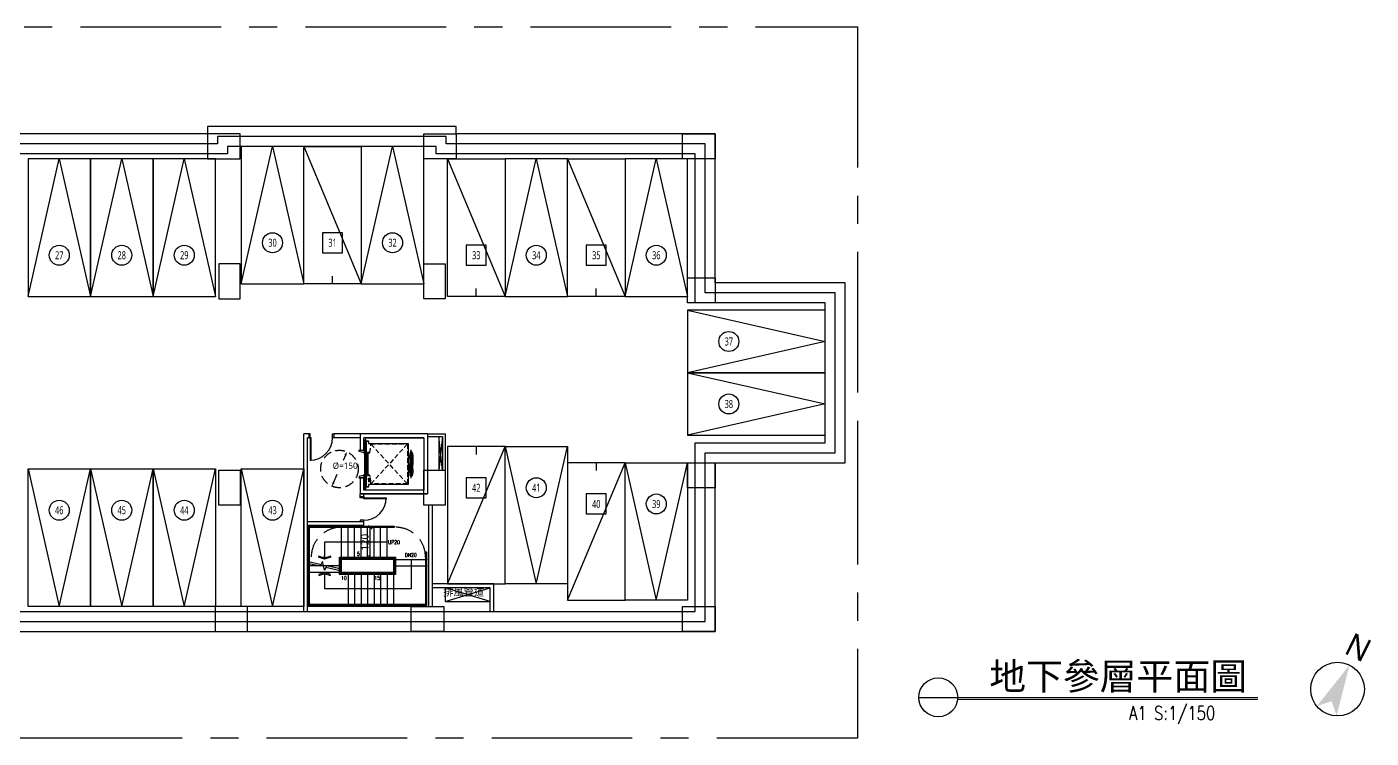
# Model space of a CAD drawing. Header units: millimetres. Extents: x -3377 to 119122, y -22007 to 15479.
# Drawn here: x 15987 to 21364, y 12158 to 15003 of the extents above; entities that cross this region are included whole.
import ezdxf
from ezdxf.enums import TextEntityAlignment as Align

# ---------------------------------------------------------------- set-up
doc = ezdxf.new("R2010")
doc.units = ezdxf.units.MM
doc.header["$LTSCALE"] = 150
doc.header["$MEASUREMENT"] = 0
for name, pattern in [('CENTER', [2, 1.25, -0.25, 0.25, -0.25]), ('CONTINOUS', [0]), ('DIVIDE2', [15.875, 6.35, -3.175, 0, -3.175, 0, -3.175]), ('DOT', [0.25, 0, -0.25]), ('HIDDEN', [0.375, 0.25, -0.125]), ('HIDDEN2', [0.1875, 0.125, -0.0625]), ('HIDDENX2', [0.75, 0.5, -0.25]), ('PHANTOM2', [31.75, 15.875, -3.175, 3.175, -3.175, 3.175, -3.175])]:
    doc.linetypes.add(name, pattern=pattern)
doc.layers.get('0').update_dxf_attribs({"plot": 0})
doc.layers.add('5', color=5, linetype='Continuous', lineweight=13)
for name, color, linetype, plot in [('AREA', 3, 'Continuous', False), ('LABEL', 1, 'Continuous', False), ('S-ARCH', 252, 'Continuous', False)]:
    doc.layers.add(name, color=color, linetype=linetype, plot=plot)
for name, color, linetype in [('BEAM', 251, 'DOT'), ('CENTER', 1, 'CENTER'), ('COL', 1, 'Continuous'), ('DIM1', 7, 'Continuous'), ('Duct', 1, 'Continuous'), ('HIDDEN', 2, 'HIDDEN'), ('OPEN', 4, 'Continuous'), ('OTHER', 4, 'Continuous'), ('PARK', 4, 'Continuous'), ('STAIR', 4, 'Continuous'), ('STAIR3', 7, 'Continuous'), ('TEXT', 2, 'Continuous'), ('WALL', 2, 'Continuous'), ('WALL2', 3, 'Continuous'), ('尺寸標註', 6, 'Continuous'), ('指北針', 7, 'Continuous')]:
    doc.layers.add(name, color=color, linetype=linetype)
doc.styles.add('C1', font='', dxfattribs={"bigfont": 'japanese.shx'})
doc.styles.add('CHINA', font='romans.shx', dxfattribs={"width": 0.8, "bigfont": 'china.shx'})
doc.styles.add('CT', font='')
doc.styles.add('ET', font='simplex.shx', dxfattribs={"width": 0.8})
doc.styles.add('HH', font='')
doc.styles.get('C1').set_extended_font_data('微軟正黑體')
doc.styles.get('CT').set_extended_font_data('DFKai-SB')
doc.styles.get('HH').set_extended_font_data('Microsoft JhengHei')
doc.dimstyles.new('1-1', dxfattribs={"dimtxt": 20, "dimasz": 8, "dimexe": 10, "dimexo": 0, "dimgap": 10, "dimtad": 1, "dimdsep": 46, "dimtxsty": 'C1', "dimblk": 'OBLIQUE', "dimblk1": 'OBLIQUE', "dimblk2": 'ARROW', "dimcen": 10, "dimaunit": 1, "dimadec": 0, "dimazin": 0, "dimtfac": 1, "dimtix": 1, "dimtmove": 2, "dimatfit": 3, "dimldrblk": 'DIMC', "dimfxl": 0, "dimtolj": 1, "dimarcsym": 0})
doc.dimstyles.new('DIMAA', dxfattribs={"dimscale": 100, "dimtxt": 0.25, "dimasz": 0.15, "dimexe": 0.2, "dimexo": 0, "dimgap": 0.09, "dimtad": 1, "dimdec": 4, "dimdsep": 46, "dimtxsty": 'C1', "dimblk": 'ARROW', "dimblk1": 'ARROW', "dimblk2": 'ARROW', "dimsah": 1, "dimcen": 0.5, "dimadec": 4, "dimazin": 0, "dimtfac": 1, "dimtix": 1, "dimtmove": 2, "dimatfit": 3, "dimfxl": 0, "dimtolj": 1, "dimarcsym": 0})

# ---------------------------------------------------------------- blocks, each defined once
blk = doc.blocks.new('_Oblique')
at = {"color": 0, "linetype": 'ByBlock', "lineweight": -2}
blk.add_line((-0.5, -0.5), (0.5, 0.5), dxfattribs=at)
blk = doc.blocks.new('*D153')
at = {"layer": 'DEFPOINTS', "color": 0, "transparency": 16777216}
for p in [(-62.3, 3522.1), (25.8, 3522.1), (-62.3, 3402.1)]:
    blk.add_point(p, dxfattribs=at)
at = {"layer": '尺寸標註', "color": 0, "lineweight": -2, "transparency": 16777216}
for p, q in [((-62.3, 3522.1), (40.8, 3522.1)), ((25.8, 3402.1), (25.8, 3522.1)), ((-62.3, 3402.1), (40.8, 3402.1))]:
    blk.add_line(p, q, dxfattribs=at)
at = {"layer": '尺寸標註', "color": 0, "lineweight": -2, "transparency": 16777216, "xscale": 15, "yscale": 15, "zscale": 15}
for p, rotation in [((25.8, 3522.1), 90), ((25.8, 3402.1), 270)]:
    blk.add_blockref('_Oblique', p, dxfattribs=dict(at, rotation=rotation))
at = {"layer": '尺寸標註', "color": 0, "transparency": 16777216, "insert": (4.2, 3462.1), "char_height": 30, "attachment_point": 5, "rotation": 90, "style": 'C1'}
blk.add_mtext('\\A1;120', dxfattribs=at)
blk = doc.blocks.new('ARROW')
blk.add_solid([(0, 0), (-1, 0.3), (-1, -0.3)])
blk = doc.blocks.new('DIMC')
for p, q in [((-1.5, 0), (1.5, 0)), ((0, -1.5), (0, 1.5))]:
    blk.add_line(p, q)
at = {"color": 3}
blk.add_circle((0, 0), 0.5, dxfattribs=at)
blk = doc.blocks.new('*D155')
at = {"layer": 'DEFPOINTS', "color": 0, "linetype": 'HIDDEN', "transparency": 16777216}
for p in [(-67.5, 3823.7), (-127.4, 3686.2)]:
    blk.add_point(p, dxfattribs=at)
at = {"layer": 'DIM1', "color": 0, "linetype": 'HIDDEN', "lineweight": -2, "transparency": 16777216}
for p, q in [((-73.5, 3810), (-82.4, 3789.5)), ((-121.4, 3700), (-101.6, 3745.5))]:
    blk.add_line(p, q, dxfattribs=at)
at = {"layer": 'DIM1', "color": 0, "linetype": 'HIDDEN', "lineweight": -2, "transparency": 16777216, "xscale": 15, "yscale": 15, "zscale": 15}
for p, rotation in [((-67.5, 3823.7), 66.44036961760712), ((-127.4, 3686.2), 246.4403696176071)]:
    blk.add_blockref('ARROW', p, dxfattribs=dict(at, rotation=rotation))
at = {"layer": 'DIM1', "color": 0, "linetype": 'HIDDEN', "transparency": 16777216, "insert": (-74.4, 3767.5), "char_height": 25, "attachment_point": 5, "rotation": 359.9999, "style": 'C1'}
blk.add_mtext('\\A1;%%c=150', dxfattribs=at)
blk = doc.blocks.new('A$C1C4E4EF5')
at = {"color": 252}
for p, q in [((300.00056, 3885.06769), (300.00056, 3750.06452)), ((315.00056, 3750.06452), (300.00056, 3885.06769)), ((315.00056, 3885.06769), (300.00056, 3750.06452)), ((324.86617, 3280.06773), (324.86617, 3225.06769)), ((324.86617, 3225.06769), (504.99905, 3280.06773)), ((504.99905, 3225.06769), (324.86617, 3280.06773)), ((324.86617, 3225.06769), (504.99905, 3225.06769))]:
    blk.add_line(p, q, dxfattribs=at)
at = {"color": 252, "ltscale": 10}
for p, q in [((1.84861, 3858.06773), (1.84861, 3870.06773)), ((1.84861, 3692.06773), (1.84861, 3670.06773))]:
    blk.add_line(p, q, dxfattribs=at)
at = {"color": 252, "linetype": 'HIDDEN2'}
for p, q in [((174.49861, 3855.06773), (28.49861, 3695.06774)), ((174.49861, 3695.06774), (28.49861, 3855.06773))]:
    blk.add_line(p, q, dxfattribs=at)
at = {"color": 252, "ltscale": 10}
for points in [[(-0.00139, 3831.56773), (-0.00139, 3830.06773), (1.19861, 3824.46773), (2.19861, 3824.46773), (2.19861, 3820.06773), (-2.80139, 3820.06773), (-2.80139, 3823.96773), (-2.80139, 3821.06773), (-18.00139, 3825.06773), (-18.00139, 3831.56773), (-18.00139, 3830.06773), (-15.00139, 3830.06773), (-15.00139, 3831.56773), (-15.00139, 3830.06773), (-0.00139, 3830.06773)], [(7.79861, 3775.06773), (7.79861, 3776.86773), (6.69861, 3776.86773), (6.69861, 3821.56773), (2.69861, 3821.56773), (2.69861, 3728.56774), (6.69861, 3728.56774), (6.69861, 3773.26773), (7.79861, 3773.26773), (7.79861, 3775.06773)], [(194.99861, 3818.06773), (184.99861, 3818.06773), (194.99861, 3732.06774), (184.99861, 3818.06773), (194.99861, 3818.06773), (194.99861, 3732.06774), (184.99861, 3732.06774), (184.99861, 3818.06773), (184.99861, 3732.06774), (194.99861, 3818.06773)], [(-0.00139, 3718.56773), (-0.00139, 3720.06773), (1.19861, 3725.66773), (2.19861, 3725.66773), (2.19861, 3730.06773), (-2.80139, 3730.06773), (-2.80139, 3726.16773), (-2.80139, 3729.06773), (-18.00139, 3725.06773), (-18.00139, 3718.56773), (-18.00139, 3720.06773), (-15.00139, 3720.06773), (-15.00139, 3718.56773), (-15.00139, 3720.06773), (-0.00139, 3720.06773)]]:
    blk.add_lwpolyline(points, dxfattribs=at)
at = {"color": 252, "linetype": 'DIVIDE2'}
for points in [[(1.02861, 3724.8744), (1.02861, 3682.56773), (7.02861, 3682.56773), (7.02861, 3867.56773), (1.02861, 3867.56773), (1.02861, 3825.26107)], [(19.09861, 3692.56774), (19.09861, 3682.16773), (10.49861, 3682.16773), (10.49861, 3867.96773), (19.09861, 3867.96773), (19.09861, 3857.56773)]]:
    blk.add_lwpolyline(points, dxfattribs=at)
at = {"color": 252, "ltscale": 10}
for points in [[(5.52861, 3858.06773), (5.52861, 3870.06773), (1.52861, 3870.06773), (1.52861, 3858.06773)], [(17.99861, 3728.56773), (17.99861, 3821.56773), (14.19861, 3821.56773), (14.19861, 3728.56773)], [(5.52861, 3692.06773), (5.52861, 3680.06773), (1.52861, 3680.06773), (1.52861, 3692.06773)]]:
    blk.add_lwpolyline(points, close=True, dxfattribs=at)
at = {"color": 252, "linetype": 'PHANTOM2'}
blk.add_lwpolyline([(7.49861, 3687.56773), (7.49861, 3862.56773), (2.19861, 3862.56773), (2.19861, 3687.56773)], close=True, dxfattribs=at)
blk.add_lwpolyline([(10.49861, 3775.06773), (10.49861, 3866.56773), (18.49861, 3866.56773), (18.49861, 3857.56773), (176.99861, 3857.56773), (176.99861, 3692.56774), (18.49861, 3692.56774), (18.49861, 3683.56773), (10.49861, 3683.56773), (10.49861, 3775.06773)], dxfattribs=at)
at = {"color": 252, "linetype": 'HIDDEN2'}
for points in [[(18.49861, 3823.06773), (18.49861, 3820.06773), (24.49861, 3820.06773), (28.49861, 3855.06773), (174.49861, 3855.06773), (174.49861, 3695.06774), (28.49861, 3695.06774), (24.49861, 3730.06773), (18.49861, 3730.06773), (18.49861, 3727.06773)], [(20.45475, 3703.67823), (26.91457, 3704.39986), (18.78944, 3718.5855), (26.91457, 3704.39986), (20.45475, 3703.67823), (18.78944, 3718.5855), (25.24926, 3719.30714), (26.91457, 3704.39986), (25.24926, 3719.30714), (20.45475, 3703.67823)], [(25.24926, 3719.30714), (25.16599, 3720.0525), (25.6629, 3720.10801), (27.49474, 3703.71001), (26.99783, 3703.6545), (26.91457, 3704.39986)]]:
    blk.add_lwpolyline(points, dxfattribs=at)
at = {"color": 252, "ltscale": 10}
for points in [[(185.99861, 3818.51773), (193.99861, 3818.51773), (193.99861, 3821.86773), (192.49861, 3823.36773), (191.09861, 3823.36773), (191.09861, 3819.76773, -0.4142135624), (190.89861, 3819.56773), (189.09861, 3819.56773, -0.4142135624), (188.89861, 3819.76773), (188.89861, 3823.36773), (187.49861, 3823.36773), (185.99861, 3821.86773), (185.99861, 3818.06773), (193.99861, 3818.06773), (193.99861, 3818.51773)], [(185.99861, 3731.61773), (193.99861, 3731.61773), (193.99861, 3728.26773), (192.49861, 3726.76773), (191.09861, 3726.76773), (191.09861, 3730.36773, 0.4142135624), (190.89861, 3730.56773), (189.09861, 3730.56773, 0.4142135624), (188.89861, 3730.36773), (188.89861, 3726.76773), (187.49861, 3726.76773), (185.99861, 3728.26773), (185.99861, 3732.06773), (193.99861, 3732.06773), (193.99861, 3731.61773)]]:
    blk.add_lwpolyline(points, format="xyb", dxfattribs=at)
for centre in [(3.32861, 3866.56773), (3.32861, 3866.56773), (3.32861, 3861.56773), (3.32861, 3861.56773), (3.32861, 3688.56773), (3.32861, 3688.56773), (3.32861, 3683.56773), (3.32861, 3683.56773)]:
    blk.add_circle(centre, 0.425, dxfattribs=at)
at = {"color": 252, "linetype": 'HIDDENX2'}
for centre, start, end in [((-90.28571, 3402.07537), 89.38605116, 179.89344953), ((127.00012, 3402.06769), 0, 90)]:
    blk.add_arc(centre, 120, start, end, dxfattribs=at)
at = {"layer": '5', "color": 252, "linetype": 'Continuous'}
blk.add_lwpolyline([(2375.13549, 2832.46359), (3575.86407, 2832.46359)], dxfattribs=at)
at = {"layer": 'AREA', "color": 252}
blk.add_lwpolyline([(-584.99944, 5055.06769), (-1835.22855, 5055.06769, 1.444325546), (-2553.35116, 3145.06773), (-1476.21337, 3145.06773), (1365.00056, 3145.06773), (1365.00056, 3820.06773), (1885.00056, 3820.06773), (1885.00056, 4460.06773), (1365.00056, 4460.06773), (1365.00056, 5055.06769), (330.00099, 5055.06769), (330.00099, 5085.06773), (-584.99944, 5085.06773)], format="xyb", close=True, dxfattribs=at)
at = {"layer": 'BEAM', "color": 252, "linetype": 'HIDDEN'}
blk.add_line((7.49861, 3880.06773), (7.49861, 3670.06773), dxfattribs=at)
at = {"layer": 'CENTER', "color": 252}
blk.add_line((189.99861, 3717.99085), (189.99861, 3832.14462), dxfattribs=at)
at = {"layer": 'COL', "color": 252}
for points in [[(-494.99988, 5095.06769), (-624.99988, 5095.06769), (-624.99988, 4995.06769), (-494.99988, 4995.06769)], [(-494.99988, 5095.06769), (-624.99988, 5095.06769), (-624.99988, 4995.06769), (-494.99988, 4995.06769)], [(240.00056, 5095.06769), (370.00056, 5095.06769), (370.00056, 4995.06769), (240.00056, 4995.06769)], [(240.00056, 5095.06769), (370.00056, 5095.06769), (370.00056, 4995.06769), (240.00056, 4995.06769)], [(1275.00056, 5095.06769), (1405.00056, 5095.06769), (1405.00056, 4995.06769), (1275.00056, 4995.06769)], [(1275.00056, 5095.06769), (1405.00056, 5095.06769), (1405.00056, 4995.06769), (1275.00056, 4995.06769)], [(-494.99944, 4575.06769), (-579.99944, 4575.06769), (-579.99944, 4435.06769), (-494.99944, 4435.06769)], [(-494.99944, 4575.06769), (-579.99944, 4575.06769), (-579.99944, 4435.06769), (-494.99944, 4435.06769)], [(240.00056, 4575.06769), (325.00056, 4575.06769), (325.00056, 4435.06769), (240.00056, 4435.06769)], [(240.00056, 4575.06769), (325.00056, 4575.06769), (325.00056, 4435.06769), (240.00056, 4435.06769)], [(1295.00056, 4520.06769), (1405.00056, 4520.06769), (1405.00056, 4420.06769), (1295.00056, 4420.06769)], [(1295.00056, 4520.06769), (1405.00056, 4520.06769), (1405.00056, 4420.06769), (1295.00056, 4420.06769)], [(1295.00056, 3780.06769), (1405.00056, 3780.06769), (1405.00056, 3680.06769), (1295.00056, 3680.06769)], [(1295.00056, 3780.06769), (1405.00056, 3780.06769), (1405.00056, 3680.06769), (1295.00056, 3680.06769)], [(-579.99944, 3750.06769), (-494.99944, 3750.06769), (-494.99944, 3610.06769), (-579.99944, 3610.06769)], [(-579.99944, 3750.06769), (-494.99944, 3750.06769), (-494.99944, 3610.06769), (-579.99944, 3610.06769)], [(240.00056, 3750.06452), (325.00056, 3750.06452), (325.00056, 3610.06769), (240.00056, 3610.06769)], [(240.00056, 3750.06452), (325.00056, 3750.06452), (325.00056, 3610.06769), (240.00056, 3610.06769)], [(-464.99944, 3205.06769), (-594.99944, 3205.06769), (-594.99944, 3105.06769), (-464.99944, 3105.06769)], [(-464.99944, 3205.06769), (-594.99944, 3205.06769), (-594.99944, 3105.06769), (-464.99944, 3105.06769)], [(190.00056, 3205.06769), (320.00056, 3205.06769), (320.00056, 3105.06769), (190.00056, 3105.06769)], [(190.00056, 3205.06769), (320.00056, 3205.06769), (320.00056, 3105.06769), (190.00056, 3105.06769)], [(1275.00056, 3205.06769), (1405.00056, 3205.06769), (1405.00056, 3105.06769), (1275.00056, 3105.06769)], [(1275.00056, 3205.06769), (1405.00056, 3205.06769), (1405.00056, 3105.06769), (1275.00056, 3105.06769)]]:
    blk.add_lwpolyline(points, close=True, dxfattribs=at)
at = {"layer": 'DIM1', "color": 252, "linetype": 'HIDDEN'}
blk.add_circle((-97.46505, 3754.98538), 75, dxfattribs=at)
at = {"layer": 'Duct', "color": 252, "linetype": 'CENTER', "ltscale": 3}
blk.add_lwpolyline([(-3833.34827, 2678.58322), (-3833.33658, 3935.80479), (-3833.35435, 5523.29731), (1974.90056, 5523.16769), (1974.38145, 3935.7173), (1973.96685, 2678.58322), (-1007.81985, 2678.58611)], close=True, dxfattribs=at)
at = {"layer": 'HIDDEN', "color": 252}
blk.add_lwpolyline([(196.49861, 3810.56773), (196.49861, 3739.56773, -0.4142135624), (195.99861, 3739.06773), (194.55111, 3739.06773, 0.3853135861), (194.05359, 3738.61749), (193.59364, 3734.01798, -0.3853135861), (193.09612, 3733.56773), (186.90111, 3733.56773, -0.3853135861), (186.40359, 3734.01798), (185.94364, 3738.61749, 0.3853135861), (185.44612, 3739.06773), (183.99861, 3739.06773, -0.4142135624), (183.49861, 3739.56773), (183.49861, 3810.56773, -0.4142135624), (183.99861, 3811.06773), (185.44612, 3811.06773, 0.3853135861), (185.94364, 3811.51798), (186.40359, 3816.11749, -0.3853135861), (186.90111, 3816.56773), (193.09612, 3816.56773, -0.3853135861), (193.59364, 3816.11749), (194.05359, 3811.51798, 0.3853135861), (194.55111, 3811.06773), (195.99861, 3811.06773, -0.4142135624), (196.49861, 3810.56773, -1)], format="xyb", dxfattribs=at)
at = {"layer": 'LABEL', "color": 252}
blk.add_lwpolyline([(2219.75563, 2841.59945), (3575.86407, 2841.59945)], dxfattribs=at)
at = {"layer": 'LABEL', "color": 252, "linetype": 'Continuous'}
blk.add_arc((2297.51568, 2841.59945), 77.76005, 180.0000015, 179.9999985, dxfattribs=at)
at = {"layer": 'OPEN', "color": 252, "linetype": 'Continuous'}
for p, q in [((-215.00139, 3895.06773), (-220.00139, 3895.06773)), ((-220.00139, 3880.06773), (-215.00139, 3880.06773)), ((-215.00139, 3880.06773), (-215.00139, 3895.06773)), ((-215.00139, 3880.06773), (-215.00139, 3790.06773)), ((-210.00139, 3880.06773), (-215.00139, 3880.06773)), ((-210.00139, 3790.06773), (-210.00139, 3880.06773)), ((-125.00139, 3880.06773), (-125.00139, 3895.06773)), ((-125.00139, 3895.06773), (-120.00139, 3895.06773)), ((-120.00139, 3880.06773), (-125.00139, 3880.06773)), ((-215.00139, 3790.06773), (-210.00139, 3790.06773)), ((-14.99988, 3640.06808), (-14.99988, 3645.06808)), ((0.00012, 3640.06808), (-14.99988, 3640.06808)), ((0.00012, 3645.06808), (0.00012, 3640.06808)), ((0.00012, 3640.06808), (90.00012, 3640.06808)), ((0.00012, 3635.06808), (0.00012, 3640.06808)), ((90.00012, 3635.06808), (0.00012, 3635.06808)), ((90.00012, 3640.06808), (90.00012, 3635.06808)), ((0.00012, 3550.06808), (-14.99988, 3550.06808)), ((-14.99988, 3550.06808), (-14.99988, 3545.06808)), ((0.00012, 3545.06808), (0.00012, 3550.06808))]:
    blk.add_line(p, q, dxfattribs=at)
for centre in [(-215.00139, 3880.06773), (0.00012, 3640.06808)]:
    blk.add_arc(centre, 90, 270, 0, dxfattribs=at)
at = {"layer": 'OTHER', "color": 252}
for p, q in [((-224.99988, 3386.26717), (-170.49844, 3373.32035)), ((-88.99988, 3346.71524), (-151.38621, 3360.80307))]:
    blk.add_line(p, q, dxfattribs=at)
blk.add_lwpolyline([(-88.99988, 3354.91667), (-147.86826, 3368.21009), (-156.66313, 3349.69253), (-165.22152, 3385.07041), (-174.01639, 3365.91333), (-224.99988, 3377.42621)], dxfattribs=at)
at = {"layer": 'PARK', "color": 252}
for p, q in [((-239.99944, 5045.06769), (-9.99944, 4495.06769)), ((335.00056, 4995.06769), (565.00056, 4445.06769)), ((815.00056, 4995.06769), (1045.00056, 4445.06769)), ((-124.99944, 4495.06769), (-124.99944, 4526.5664)), ((450.00056, 4445.06769), (450.00056, 4476.5664)), ((930.00056, 4445.06769), (930.00056, 4476.5664)), ((335.00056, 3295.06769), (565.00056, 3845.06769)), ((450.00056, 3845.06769), (450.00056, 3813.56897)), ((815.00056, 3230.06769), (1045.00056, 3780.06769)), ((930.00056, 3780.06769), (930.00056, 3748.56897))]:
    blk.add_line(p, q, dxfattribs=at)
for points in [[(-489.99944, 4495.06769), (-239.99944, 4495.06769), (-239.99944, 5045.06769), (-489.99944, 5045.06769), (-489.99944, 4495.06769), (-364.99944, 5045.06769), (-239.99944, 4495.06769)], [(-9.99944, 4495.06769), (-239.99944, 4495.06769), (-239.99944, 5045.06769), (-9.99944, 5045.06769), (-9.99944, 4495.06769), (-124.99944, 4495.06769), (-239.99944, 4495.06769)], [(-9.99944, 4495.06769), (240.00056, 4495.06769), (240.00056, 5045.06769), (-9.99944, 5045.06769), (-9.99944, 4495.06769), (115.00056, 5045.06769), (240.00056, 4495.06769)], [(-1342.99944, 4445.06773), (-1092.99944, 4445.06773), (-1092.99944, 4995.06773), (-1342.99944, 4995.06773), (-1342.99944, 4445.06773), (-1217.99944, 4995.06773), (-1092.99944, 4445.06773)], [(-1092.99944, 4445.06773), (-842.99944, 4445.06773), (-842.99944, 4995.06773), (-1092.99944, 4995.06773), (-1092.99944, 4445.06773), (-967.99944, 4995.06773), (-842.99944, 4445.06773)], [(-842.99944, 4445.06773), (-592.99944, 4445.06773), (-592.99944, 4995.06773), (-842.99944, 4995.06773), (-842.99944, 4445.06773), (-717.99944, 4995.06773), (-592.99944, 4445.06773)], [(565.00056, 4445.06769), (335.00056, 4445.06769), (335.00056, 4995.06769), (565.00056, 4995.06769), (565.00056, 4445.06769), (450.00056, 4445.06769), (335.00056, 4445.06769)], [(565.00056, 4445.06769), (815.00056, 4445.06769), (815.00056, 4995.06769), (565.00056, 4995.06769), (565.00056, 4445.06769), (690.00056, 4995.06769), (815.00056, 4445.06769)], [(1045.00056, 4445.06769), (815.00056, 4445.06769), (815.00056, 4995.06769), (1045.00056, 4995.06769), (1045.00056, 4445.06769), (930.00056, 4445.06769), (815.00056, 4445.06769)], [(1045.00056, 4445.06769), (1295.00056, 4445.06769), (1295.00056, 4995.06769), (1045.00056, 4995.06769), (1045.00056, 4445.06769), (1170.00056, 4995.06769), (1295.00056, 4445.06769)], [(1295.00056, 4390.06773), (1295.00056, 4140.06773), (1845.00056, 4140.06773), (1845.00056, 4390.06773), (1295.00056, 4390.06773), (1845.00056, 4265.06773), (1295.00056, 4140.06773)], [(1295.00056, 4140.06773), (1295.00056, 3890.06773), (1845.00056, 3890.06773), (1845.00056, 4140.06773), (1295.00056, 4140.06773), (1845.00056, 4015.06773), (1295.00056, 3890.06773)], [(565.00056, 3845.06769), (335.00056, 3845.06769), (335.00056, 3295.06769), (565.00056, 3295.06769), (565.00056, 3845.06769), (450.00056, 3845.06769), (335.00056, 3845.06769)], [(565.00056, 3845.06769), (815.00056, 3845.06769), (815.00056, 3295.06769), (565.00056, 3295.06769), (565.00056, 3845.06769), (690.00056, 3295.06769), (815.00056, 3845.06769)], [(1045.00056, 3780.06769), (815.00056, 3780.06769), (815.00056, 3230.06769), (1045.00056, 3230.06769), (1045.00056, 3780.06769), (930.00056, 3780.06769), (815.00056, 3780.06769)], [(1045.00056, 3780.06769), (1295.00056, 3780.06769), (1295.00056, 3230.06769), (1045.00056, 3230.06769), (1045.00056, 3780.06769), (1170.00056, 3230.06769), (1295.00056, 3780.06769)], [(-1342.99944, 3755.06773), (-1092.99944, 3755.06773), (-1092.99944, 3205.06773), (-1342.99944, 3205.06773), (-1342.99944, 3755.06773), (-1217.99944, 3205.06773), (-1092.99944, 3755.06773)], [(-1092.99944, 3755.06773), (-842.99944, 3755.06773), (-842.99944, 3205.06773), (-1092.99944, 3205.06773), (-1092.99944, 3755.06773), (-967.99944, 3205.06773), (-842.99944, 3755.06773)], [(-842.99944, 3755.06773), (-592.99944, 3755.06773), (-592.99944, 3205.06773), (-842.99944, 3205.06773), (-842.99944, 3755.06773), (-717.99944, 3205.06773), (-592.99944, 3755.06773)], [(-489.99944, 3755.06773), (-239.99944, 3755.06773), (-239.99944, 3205.06773), (-489.99944, 3205.06773), (-489.99944, 3755.06773), (-364.99944, 3205.06773), (-239.99944, 3755.06773)]]:
    blk.add_lwpolyline(points, dxfattribs=at)
at = {"layer": 'PARK', "color": 252, "linetype": 'Continuous'}
for points in [[(-164.99944, 4620.06769), (-84.99944, 4620.06769), (-84.99944, 4700.06769), (-164.99944, 4700.06769)], [(410.00056, 4570.06769), (490.00056, 4570.06769), (490.00056, 4650.06769), (410.00056, 4650.06769)], [(890.00056, 4570.06769), (970.00056, 4570.06769), (970.00056, 4650.06769), (890.00056, 4650.06769)], [(410.00056, 3640.06769), (490.00056, 3640.06769), (490.00056, 3720.06769), (410.00056, 3720.06769)], [(890.00056, 3575.06769), (970.00056, 3575.06769), (970.00056, 3655.06769), (890.00056, 3655.06769)]]:
    blk.add_lwpolyline(points, close=True, dxfattribs=at)
at = {"layer": 'PARK', "color": 252}
for centre in [(-364.99944, 4660.06769), (115.00056, 4660.06769), (-1217.99944, 4610.06773), (-967.99944, 4610.06773), (-717.99944, 4610.06773), (690.00056, 4610.06769), (1170.00056, 4610.06769), (1460.00056, 4265.06773), (1460.00056, 4015.06773), (690.00056, 3680.06769), (-1217.99944, 3590.06773), (-967.99944, 3590.06773), (-717.99944, 3590.06773), (-364.99944, 3590.06773), (1170.00056, 3615.06769)]:
    blk.add_circle(centre, 40, dxfattribs=at)
at = {"layer": 'STAIR', "color": 252, "linetype": 'CONTINOUS'}
for p, q in [((-88.99988, 3402.06769), (-88.99988, 3522.06808)), ((-62.99988, 3402.06769), (-62.99988, 3522.06808)), ((-36.99988, 3402.06769), (-36.99988, 3522.06808)), ((-10.99988, 3402.06769), (-10.99988, 3522.06808)), ((15.00012, 3402.06769), (15.00012, 3522.06808)), ((41.00012, 3402.06769), (41.00012, 3522.06808)), ((67.00012, 3402.06769), (67.00012, 3522.06808)), ((93.00012, 3402.06769), (93.00012, 3522.06808)), ((123.00012, 3522.06808), (123.00012, 3526.06808)), ((119.00012, 3393.42816), (247.00012, 3393.42816)), ((247.00012, 3424.06769), (251.00012, 3424.06769)), ((251.00012, 3394.06769), (255.00012, 3394.06769)), ((119.00012, 3367.42816), (247.00012, 3367.42816)), ((251.00012, 3367.42816), (255.00012, 3367.42816)), ((-62.99988, 3333.06813), (-62.99988, 3205.06773)), ((-36.99988, 3333.06813), (-36.99988, 3205.06773)), ((-10.99988, 3333.06813), (-10.99988, 3205.06773)), ((15.00012, 3333.06813), (15.00012, 3205.06773)), ((41.00012, 3333.06813), (41.00012, 3205.06773)), ((67.00012, 3333.06813), (67.00012, 3205.06773)), ((93.00012, 3333.06813), (93.00012, 3205.06773)), ((119.00012, 3333.06813), (119.00012, 3205.06773))]:
    blk.add_line(p, q, dxfattribs=at)
for points in [[(251.00012, 3424.06769), (251.00012, 3209.06773), (-220.99988, 3209.06773), (-220.99988, 3526.06808), (123.00012, 3526.06808)], [(247.00012, 3424.06769), (247.00012, 3213.06773), (-216.99988, 3213.06773), (-216.99988, 3522.06808), (123.00012, 3522.06808)], [(-220.99988, 3376.52295), (-220.99988, 3209.06773), (251.00012, 3209.06773), (251.00012, 3424.06769)], [(-96.99988, 3367.06813), (-216.99988, 3367.06813)], [(-96.99988, 3341.06813), (-216.99988, 3341.06813)]]:
    blk.add_lwpolyline(points, dxfattribs=at)
for points in [[(-96.99988, 3402.06769), (127.00012, 3402.06769), (127.00012, 3333.06813), (-96.99988, 3333.06813)], [(-92.99988, 3398.06769), (123.00012, 3398.06769), (123.00012, 3337.06813), (-92.99988, 3337.06813)], [(-88.99988, 3394.06769), (119.00012, 3394.06769), (119.00012, 3341.06813), (-88.99988, 3341.06813)]]:
    blk.add_lwpolyline(points, close=True, dxfattribs=at)
at = {"layer": 'STAIR3', "color": 252}
for p, q in [((-156.99988, 3398.70765), (-156.99988, 3408.70765)), ((-156.99988, 3336.06813), (-156.99988, 3326.06813)), ((190.00012, 3205.06773), (-225.00032, 3205.06773))]:
    blk.add_line(p, q, dxfattribs=at)
for points in [[(93.00012, 3462.06788), (-156.99988, 3462.06788), (-156.99988, 3393.70765)], [(-132.20661, 3406.76348), (-156.99988, 3398.70765), (-181.79315, 3406.76348)], [(-132.20661, 3401.76348), (-156.99988, 3393.70765), (-181.79315, 3401.76348)], [(-156.99988, 3341.06813), (-156.99988, 3277.06793), (191.18346, 3277.06793), (191.18346, 3393.42816)], [(-132.20661, 3333.01231), (-156.99988, 3341.06813), (-181.79315, 3333.01231)], [(-132.20661, 3328.01231), (-156.99988, 3336.06813), (-181.79315, 3328.01231)]]:
    blk.add_lwpolyline(points, dxfattribs=at)
at = {"layer": 'WALL', "color": 252}
for p, q in [((-240.00139, 3185.06773), (-240.00139, 3895.06773)), ((-220.00139, 3895.06773), (-240.00139, 3895.06773)), ((-225.00139, 3185.06773), (-225.00139, 3880.06773)), ((-220.00139, 3880.06773), (-225.00139, 3880.06773)), ((-220.00139, 3895.06773), (-220.00139, 3880.06773)), ((-15.00139, 3895.06773), (-120.00139, 3895.06773)), ((-120.00139, 3895.06773), (-120.00139, 3880.06773)), ((-15.00139, 3880.06773), (-120.00139, 3880.06773)), ((254.99905, 3895.06773), (-15.00139, 3895.06773)), ((-15.00139, 3895.06773), (-15.00139, 3830.06773)), ((-0.00139, 3830.06773), (-0.00139, 3880.06773)), ((239.99905, 3880.06773), (-0.00139, 3880.06773)), ((14.99861, 3880.06773), (239.99905, 3880.06773)), ((14.99861, 3880.06773), (239.99905, 3880.06773)), ((239.99905, 3880.06773), (239.99905, 3670.06773)), ((254.99905, 3895.06773), (254.99905, 3655.06773)), ((-15.00139, 3830.06773), (-0.00139, 3830.06773)), ((-0.00139, 3720.06773), (-15.00139, 3720.06773)), ((-15.00139, 3720.06773), (-15.00139, 3655.06773)), ((-0.00139, 3670.06773), (-0.00139, 3720.06773)), ((239.99905, 3670.06773), (-0.00139, 3670.06773)), ((-15.00139, 3655.06773), (254.99905, 3655.06773)), ((254.99905, 3655.06773), (-15.00139, 3655.06773)), ((-14.99988, 3645.06808), (-15.00095, 3655.06769)), ((-14.99988, 3645.06808), (0.00012, 3645.06808)), ((0.00012, 3645.06808), (-0.00095, 3655.06769)), ((260.00012, 3205.06773), (260.00012, 3610.06773)), ((275.00012, 3205.06773), (275.00012, 3610.06773)), ((-224.99988, 3545.06808), (0.00012, 3545.06808)), ((-224.99988, 3530.06808), (0.00012, 3530.06808)), ((0.00012, 3530.06808), (0.00012, 3545.06808))]:
    blk.add_line(p, q, dxfattribs=at)
for points in [[(-624.99944, 5095.06769), (-1820.3436, 5095.06769, 1.4340276531), (-2553.35116, 3105.06773), (-1476.21337, 3105.06773), (1405.00056, 3105.06773), (1405.00056, 3780.06773), (1925.00056, 3780.06773), (1925.00056, 4500.06773), (1405.00056, 4500.06773), (1405.00056, 5095.06769), (370.00099, 5095.06769), (370.00099, 5125.06773), (-624.99944, 5125.06773)], [(-544.99944, 5015.06769), (-1850.42863, 5015.06769, 1.4553440854), (-2553.35116, 3185.06773), (-1476.21337, 3185.06773), (1325.00056, 3185.06773), (1325.00056, 3860.06773), (1845.00056, 3860.06773), (1845.00056, 4420.06773), (1325.00056, 4420.06773), (1325.00056, 5015.06769), (290.00099, 5015.06769), (290.00099, 5045.06773), (-544.99944, 5045.06773)]]:
    blk.add_lwpolyline(points, format="xyb", close=True, dxfattribs=at)
for points in [[(519.99905, 3185.06769), (519.99905, 3295.06773), (275.00012, 3295.06773)], [(504.99905, 3185.06769), (504.99905, 3280.06773), (275.00012, 3280.06773)]]:
    blk.add_lwpolyline(points, dxfattribs=at)
at = {"layer": 'WALL2', "color": 252}
for points in [[(255.00056, 3895.06769), (325.00056, 3895.06769), (325.00056, 3750.06452)], [(255.00056, 3885.06769), (315.00056, 3885.06769), (315.00056, 3750.06452)]]:
    blk.add_lwpolyline(points, dxfattribs=at)
at = {"layer": '指北針', "color": 252}
blk.add_circle((3894.66967, 2874.54418), 107.44946, dxfattribs=at)
for points in [[(3870.79991, 2826.4133), (3811.55232, 2806.44944), (3942.40925, 2970.8059)], [(3942.40925, 2970.8059), (3890.76378, 2767.16571), (3870.79991, 2826.4133)]]:
    blk.add_solid(points, dxfattribs=at)
at = {"layer": 'PARK', "color": 252, "style": 'C1', "width": 0.7}
for s, p in [('27', (-1217.99944, 4610.06773)), ('28', (-967.99944, 4610.06773)), ('29', (-717.99944, 4610.06773)), ('30', (-364.99944, 4660.06769)), ('31', (-124.99944, 4660.06769)), ('32', (115.00056, 4660.06769)), ('33', (450.00056, 4610.06769)), ('34', (690.00056, 4610.06769)), ('35', (930.00056, 4610.06769)), ('36', (1170.00056, 4610.06769)), ('37', (1460.00056, 4265.06773)), ('38', (1460.00056, 4015.06773)), ('42', (450.00056, 3680.06769)), ('41', (690.00056, 3680.06769)), ('46', (-1217.99944, 3590.06773)), ('45', (-967.99944, 3590.06773)), ('44', (-717.99944, 3590.06773)), ('43', (-364.99944, 3590.06773)), ('40', (930.00056, 3615.06769)), ('39', (1170.00056, 3615.06769))]:
    blk.add_text(s, height=32, dxfattribs=at).set_placement(p, align=Align.MIDDLE)
at = {"layer": 'TEXT', "color": 252, "style": 'CHINA', "width": 0.8}
for s, p in [('UP20', (97.09804, 3454.7928)), ('5', (-27.27445, 3408.21992)), ('DN20', (164.41579, 3403.47945)), ('10', (-91.14542, 3311.48153)), ('15', (42.50458, 3311.48153))]:
    blk.add_text(s, height=15, dxfattribs=at).set_placement(p)
at = {"layer": 'TEXT', "color": 252, "style": 'HH'}
blk.add_text('排風管道', height=30, dxfattribs=at).set_placement((399.37244, 3248.30654), align=Align.CENTER)
at = {"layer": 'TEXT', "color": 252, "linetype": 'Continuous', "style": 'CT', "width": 1}
blk.add_text('地下參層平面圖', height=108, dxfattribs=at).set_placement((2501.39835, 2871.87482))
at = {"layer": 'TEXT', "color": 252, "style": 'ET', "width": 0.8}
blk.add_text('A1 S:1/150', height=54, dxfattribs=at).set_placement((3405.24166, 2751.90591), align=Align.RIGHT)
at = {"layer": '指北針', "color": 252, "style": 'C1'}
blk.add_text('N', height=92.81888, rotation=333.62157937, dxfattribs=at).set_placement((3956.9028, 3000.03059), align=Align.CENTER)
at = {"layer": 'DIM1', "color": 252, "linetype": 'HIDDEN'}
dim = blk.add_diameter_dim_2p(p1=(-127.4428, 3686.23704), p2=(-67.48731, 3823.73372), text='%%c=150', dimstyle='DIMAA', dxfattribs=at)
dim.commit()
dim.dimension.update_dxf_attribs({"geometry": '*D155', "text_midpoint": (-74.40778, 3767.53143), "dimtype": 131, "text_rotation": 359.9999})
at = {"layer": '尺寸標註', "color": 252}
dim = blk.add_linear_dim(base=(25.81903, 3522.06769), p1=(-62.27784, 3402.06769), p2=(-62.27784, 3522.06769), angle=270, dimstyle='1-1', override={"dimtxt": 30, "dimasz": 15, "dimexe": 15, "dimgap": 6}, dxfattribs=at)
dim.commit()
dim.dimension.update_dxf_attribs({"geometry": '*D153', "text_midpoint": (4.22832, 3462.06769)})
blk = doc.blocks.new('2021-1102')
blk.add_blockref('A$C1C4E4EF5', (5224.5, -6041))

msp = doc.modelspace()

# ---------------------------------------------------------------- block references
at = {"layer": 'S-ARCH'}
msp.add_blockref('2021-1102', (12110.4, 15520.27), dxfattribs=at)

doc.saveas('drawing.dxf')
